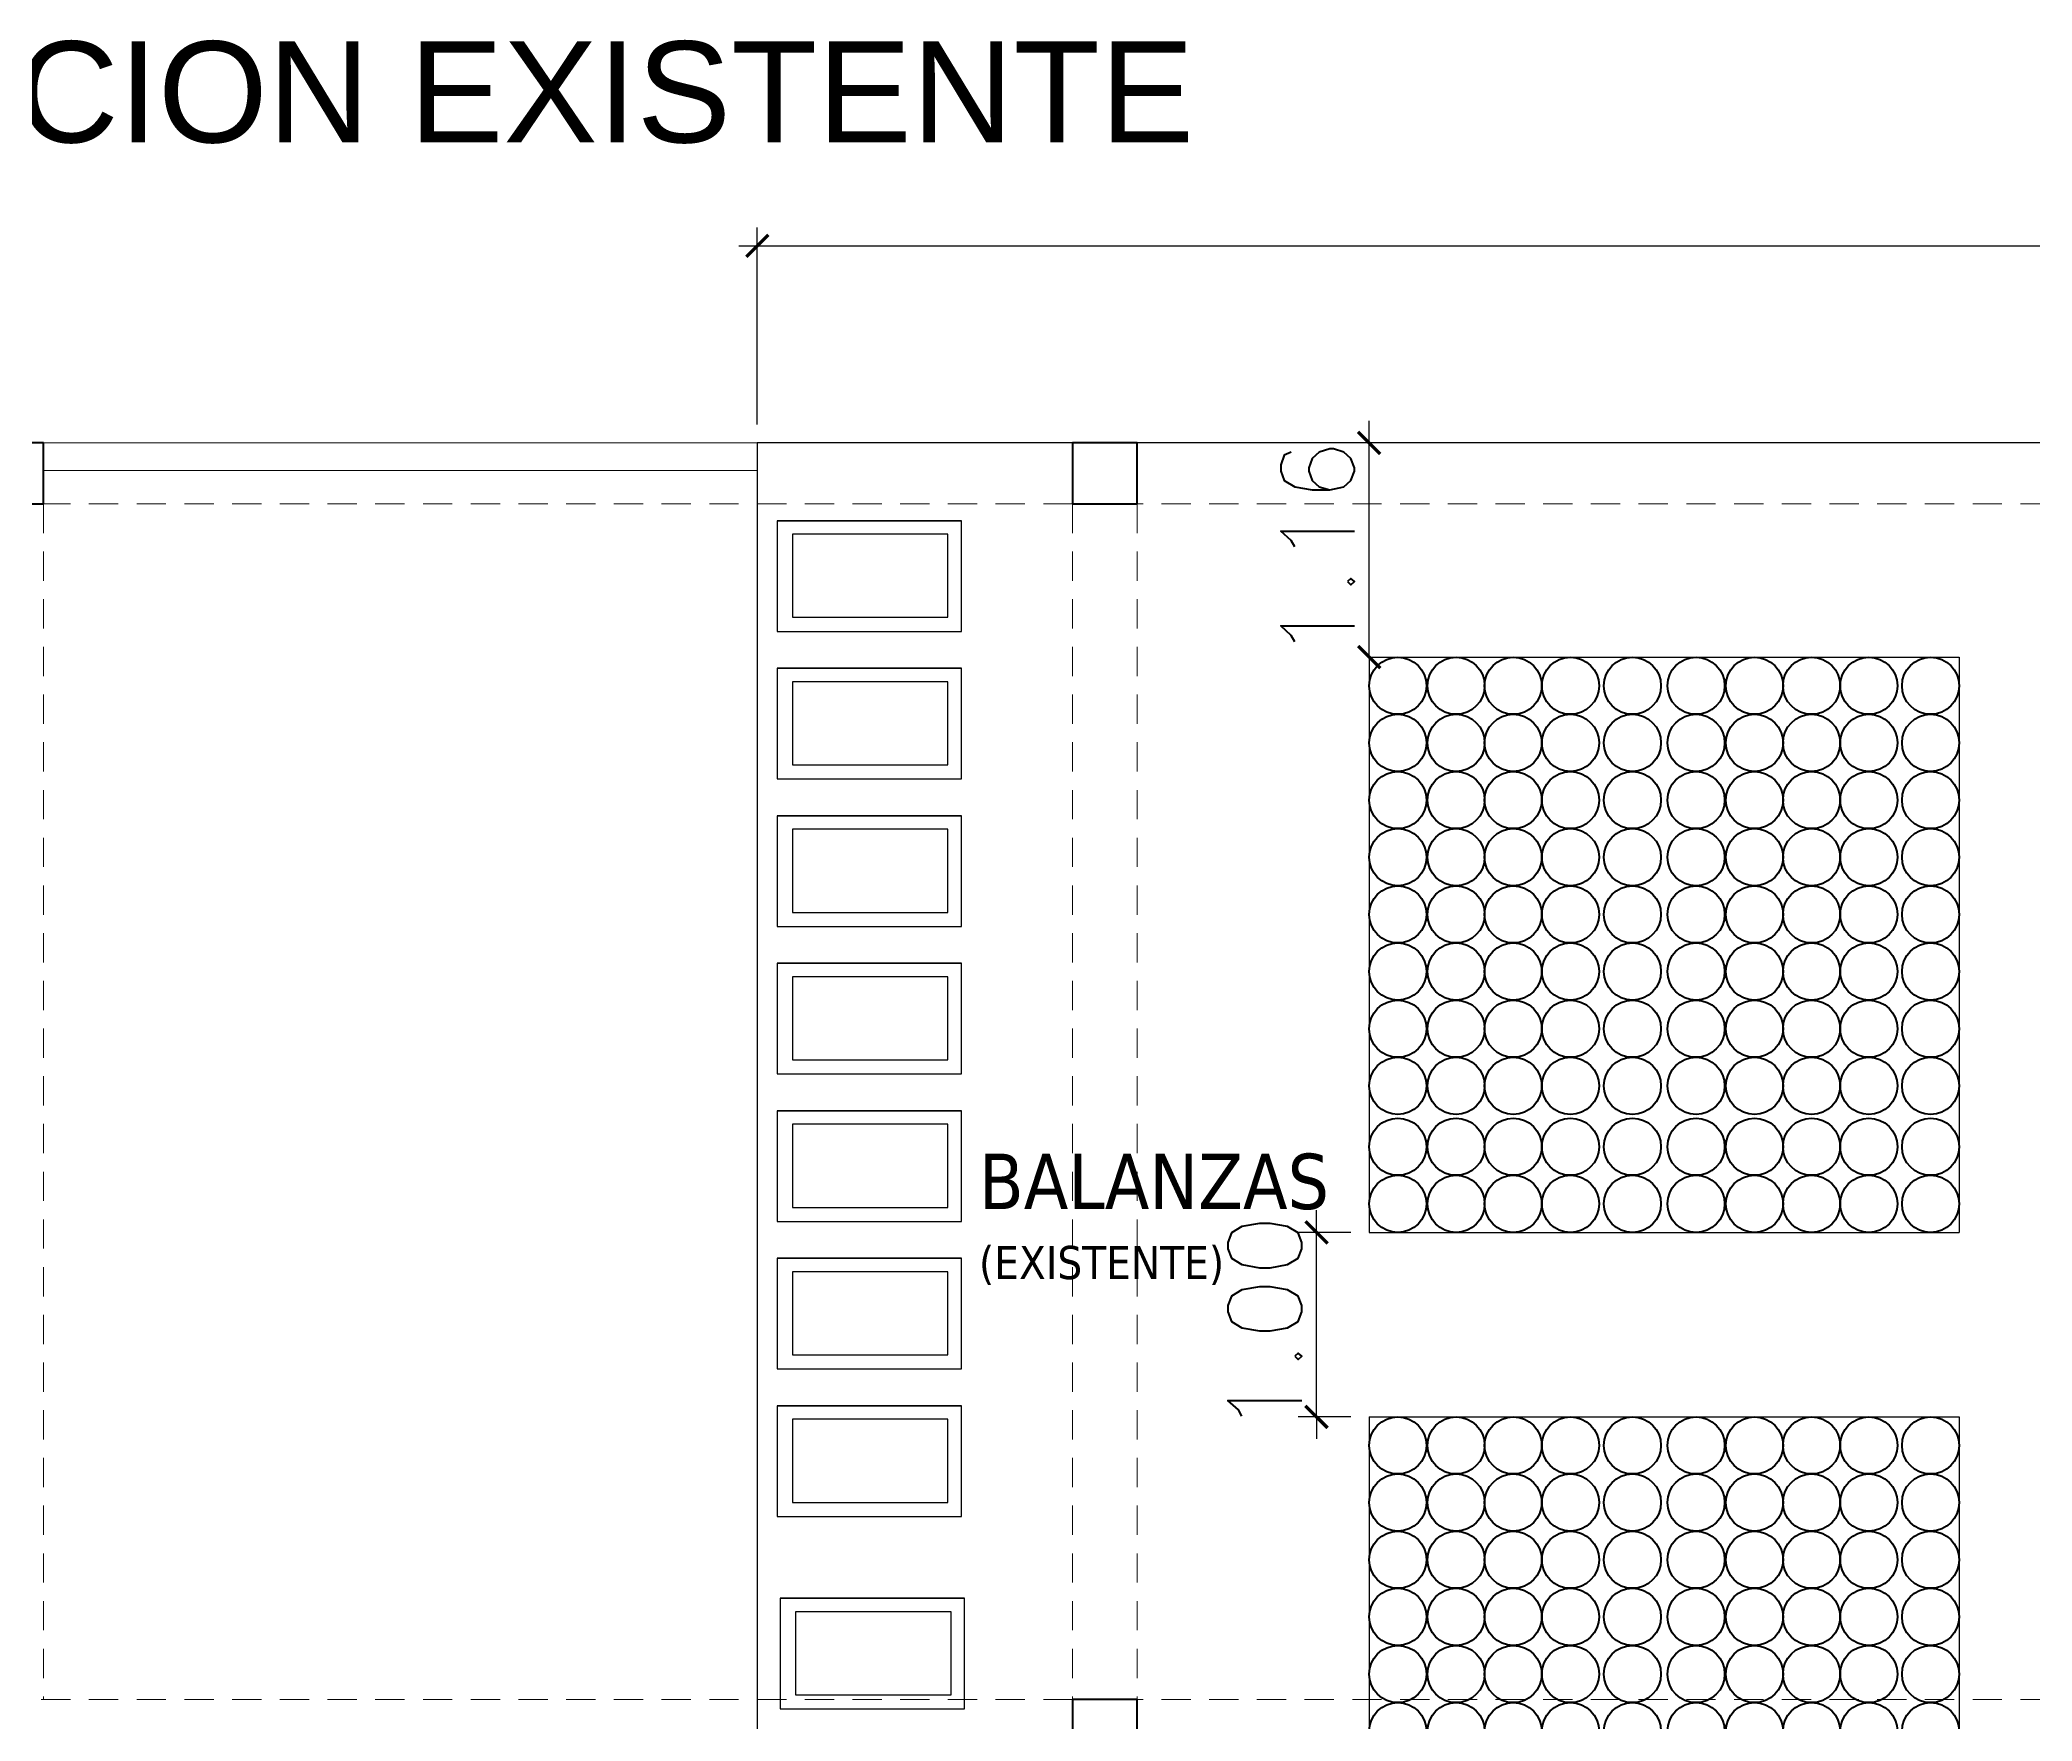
# Model space of a CAD drawing. Header units: metres. Extents: x 2026 to 2182, y 1015 to 1085.
# Drawn here: x 2113 to 2123.8, y 1058.12 to 1067.24 of the extents above; entities that cross this region are included whole.
import ezdxf

# ---------------------------------------------------------------- set-up
doc = ezdxf.new("R2010")
doc.units = ezdxf.units.M
doc.linetypes.add('DASHED2', pattern=[0.375, 0.25, -0.125])
doc.linetypes.add('HIDDEN', pattern=[9.525, 6.35, -3.175])
doc.layers.get('Defpoints').update_dxf_attribs({"lineweight": 0})
for name, color, linetype, lineweight in [('002', 2, 'Continuous', 25), ('08', 191, 'Continuous', 60), ('muro02', 3, 'Continuous', 18), ('muro08', 2, 'Continuous', 60), ('piso', 30, 'Continuous', 9), ('proyeccion', 5, 'HIDDEN', 13), ('T-TITULOS', 4, 'DASHED2', 5)]:
    doc.layers.add(name, color=color, linetype=linetype, lineweight=lineweight)
doc.styles.add('COTA50', font='romans.shx', dxfattribs={"height": 0.4})
doc.styles.add('SWISSE', font='swisse.ttf')
doc.styles.add('TITULOS', font='tahoma.ttf', dxfattribs={"height": 0.3})
doc.dimstyles.new('1-100', dxfattribs={"dimscale": 0.1, "dimtxt": 0.4, "dimasz": 1.2, "dimexe": 1, "dimexo": 1, "dimgap": 0.8, "dimtad": 1, "dimzin": 4, "dimdsep": 46, "dimtxsty": 'COTA50', "dimblk": 'ARCHTICK', "dimcen": 2.5, "dimdle": 1, "dimclrd": 1, "dimclre": 1, "dimclrt": 256, "dimadec": 0, "dimazin": 0, "dimtfac": 1, "dimtix": 1, "dimtmove": 2, "dimatfit": 3, "dimfxl": 0, "dimtolj": 1, "dimtzin": 4, "dimarcsym": 0})

# ---------------------------------------------------------------- blocks, each defined once
blk = doc.blocks.new('_ARCHTICK')
at = {"color": 0, "linetype": 'ByBlock', "const_width": 0.15}
blk.add_lwpolyline([(-0.5, -0.5), (0.5, 0.5)], dxfattribs=at)
blk = doc.blocks.new('*D55')
at = {"color": 1, "lineweight": -2}
for p, q in [((2116.888, 1065.15), (2116.888, 1066.219)), ((2137.168, 1065.15), (2137.168, 1066.219)), ((2116.788, 1066.119), (2137.268, 1066.119))]:
    blk.add_line(p, q, dxfattribs=at)
at = {"layer": 'Defpoints', "color": 0}
for p in [(2137.168, 1066.119), (2116.888, 1065.05), (2137.168, 1065.05)]:
    blk.add_point(p, dxfattribs=at)
at = {"color": 1, "lineweight": -2, "xscale": 0.1199999999999999, "yscale": 0.1199999999999999, "zscale": 0.1199999999999999, "rotation": 180}
blk.add_blockref('_ARCHTICK', (2116.888, 1066.119), dxfattribs=at)
at = {"color": 1, "lineweight": -2, "xscale": 0.1199999999999999, "yscale": 0.1199999999999999, "zscale": 0.1199999999999999}
blk.add_blockref('_ARCHTICK', (2137.168, 1066.119), dxfattribs=at)
at = {"insert": (2127.028, 1066.399), "char_height": 0.4, "attachment_point": 5, "style": 'COTA50'}
blk.add_mtext('\\A1;20.28', dxfattribs=at)
blk = doc.blocks.new('cilindros100')
for p, q in [((-3.12, 3.199), (-3.12, 0)), ((0, 3.199), (-3.12, 3.199)), ((0, 3.199), (0, 0)), ((0, 0), (-3.12, 0))]:
    blk.add_line(p, q)
at = {"layer": '08'}
for centre in [(-2.965, 3.044), (-2.655, 3.044), (-2.325, 3.044), (-2.015, 3.044), (-1.705, 3.044), (-1.395, 3.044), (-1.085, 3.044), (-0.775, 3.044), (-0.465, 3.044), (-0.155, 3.044), (-2.965, 2.728), (-2.655, 2.728), (-2.325, 2.728), (-2.015, 2.728), (-1.705, 2.728), (-1.395, 2.728), (-1.085, 2.728), (-0.775, 2.728), (-0.465, 2.728), (-0.155, 2.728), (-2.965, 2.418), (-2.655, 2.418), (-2.325, 2.418), (-2.015, 2.418), (-1.705, 2.418), (-1.395, 2.418), (-1.085, 2.418), (-0.775, 2.418), (-0.465, 2.418), (-0.155, 2.418), (-2.965, 2.108), (-2.655, 2.108), (-2.325, 2.108), (-2.015, 2.108), (-1.705, 2.108), (-1.395, 2.108), (-1.085, 2.108), (-0.775, 2.108), (-0.465, 2.108), (-0.155, 2.108), (-2.965, 1.772), (-2.655, 1.772), (-2.325, 1.772), (-2.015, 1.772), (-1.705, 1.772), (-1.395, 1.772), (-1.085, 1.772), (-0.775, 1.772), (-0.465, 1.772), (-0.155, 1.772), (-2.965, 1.427), (-2.655, 1.427), (-2.325, 1.427), (-2.015, 1.427), (-1.705, 1.427), (-1.395, 1.427), (-1.085, 1.427), (-0.775, 1.427), (-0.465, 1.427), (-0.155, 1.427), (-2.965, 1.11), (-2.655, 1.11), (-2.325, 1.11), (-2.015, 1.11), (-1.705, 1.11), (-1.395, 1.11), (-1.085, 1.11), (-0.775, 1.11), (-0.465, 1.11), (-0.155, 1.11), (-2.965, 0.8), (-2.655, 0.8), (-2.325, 0.8), (-2.015, 0.8), (-1.705, 0.8), (-1.395, 0.8), (-1.085, 0.8), (-0.775, 0.8), (-0.465, 0.8), (-0.155, 0.8), (-2.965, 0.49), (-2.655, 0.49), (-2.325, 0.49), (-2.015, 0.49), (-1.705, 0.49), (-1.395, 0.49), (-1.085, 0.49), (-0.775, 0.49), (-0.465, 0.49), (-0.155, 0.49), (-2.965, 0.155), (-2.655, 0.155), (-2.325, 0.155), (-2.015, 0.155), (-1.705, 0.155), (-1.395, 0.155), (-1.085, 0.155), (-0.775, 0.155), (-0.465, 0.155), (-0.155, 0.155)]:
    blk.add_circle(centre, 0.155, dxfattribs=at)
blk = doc.blocks.new('*D65')
at = {"color": 1, "lineweight": -2}
for p, q in [((2119.92, 1060.768), (2119.92, 1060.888)), ((2120.106, 1060.768), (2119.82, 1060.768)), ((2119.92, 1059.768), (2119.92, 1060.768)), ((2120.106, 1059.768), (2119.82, 1059.768)), ((2119.92, 1059.768), (2119.92, 1059.648))]:
    blk.add_line(p, q, dxfattribs=at)
at = {"layer": 'Defpoints', "color": 0}
for p in [(2119.92, 1060.768), (2120.206, 1060.768), (2120.206, 1059.768)]:
    blk.add_point(p, dxfattribs=at)
at = {"color": 1, "lineweight": -2, "xscale": 0.1199999999999999, "yscale": 0.1199999999999999, "zscale": 0.1199999999999999}
for p, rotation in [((2119.92, 1060.768), 270), ((2119.92, 1059.768), 90)]:
    blk.add_blockref('_ARCHTICK', p, dxfattribs=dict(at, rotation=rotation))
at = {"insert": (2119.64, 1060.268), "char_height": 0.4, "attachment_point": 5, "rotation": 90, "style": 'COTA50'}
blk.add_mtext('\\A1;1.00', dxfattribs=at)
blk = doc.blocks.new('*D72')
at = {"color": 1, "lineweight": -2}
for p, q in [((2120.206, 1065.05), (2120.206, 1065.17)), ((2120.206, 1063.888), (2120.206, 1065.05)), ((2120.206, 1063.888), (2120.206, 1063.768))]:
    blk.add_line(p, q, dxfattribs=at)
at = {"layer": 'Defpoints', "color": 0}
for p in [(2120.206, 1065.05), (2120.206, 1065.05), (2120.206, 1063.888)]:
    blk.add_point(p, dxfattribs=at)
at = {"color": 1, "lineweight": -2, "xscale": 0.1199999999999999, "yscale": 0.1199999999999999, "zscale": 0.1199999999999999}
for p, rotation in [((2120.206, 1065.05), 270), ((2120.206, 1063.888), 90)]:
    blk.add_blockref('_ARCHTICK', p, dxfattribs=dict(at, rotation=rotation))
at = {"insert": (2119.926, 1064.469), "char_height": 0.4, "attachment_point": 5, "rotation": 90, "style": 'COTA50'}
blk.add_mtext('\\A1;1.16', dxfattribs=at)

msp = doc.modelspace()

# ---------------------------------------------------------------- linework, layer by layer
msp.add_lwpolyline([(2116.888, 1051.03), (2137.168, 1051.03), (2137.168, 1065.05), (2116.888, 1065.05)], close=True)
at = {"layer": '002'}
for p, q in [((2116.995, 1064.628), (2117.995, 1064.628)), ((2116.995, 1063.828), (2117.995, 1063.828)), ((2116.995, 1063.028), (2117.995, 1063.028)), ((2116.995, 1062.228), (2117.995, 1062.228)), ((2116.995, 1061.428), (2117.995, 1061.428)), ((2116.995, 1060.628), (2117.995, 1060.628)), ((2116.995, 1059.828), (2117.995, 1059.828)), ((2117.012, 1058.784), (2118.012, 1058.784))]:
    msp.add_line(p, q, dxfattribs=at)
for points in [[(2116.995, 1064.628), (2116.995, 1064.028), (2117.995, 1064.028), (2117.995, 1064.628)], [(2116.995, 1064.628), (2116.995, 1064.028), (2117.995, 1064.028), (2117.995, 1064.628)], [(2117.079, 1064.555), (2117.079, 1064.104), (2117.922, 1064.104), (2117.922, 1064.555)], [(2116.995, 1063.828), (2116.995, 1063.228), (2117.995, 1063.228), (2117.995, 1063.828)], [(2116.995, 1063.828), (2116.995, 1063.228), (2117.995, 1063.228), (2117.995, 1063.828)], [(2117.079, 1063.755), (2117.079, 1063.304), (2117.922, 1063.304), (2117.922, 1063.755)], [(2116.995, 1063.028), (2116.995, 1062.428), (2117.995, 1062.428), (2117.995, 1063.028)], [(2116.995, 1063.028), (2116.995, 1062.428), (2117.995, 1062.428), (2117.995, 1063.028)], [(2117.079, 1062.955), (2117.079, 1062.504), (2117.922, 1062.504), (2117.922, 1062.955)], [(2116.995, 1062.228), (2116.995, 1061.628), (2117.995, 1061.628), (2117.995, 1062.228)], [(2116.995, 1062.228), (2116.995, 1061.628), (2117.995, 1061.628), (2117.995, 1062.228)], [(2117.079, 1062.155), (2117.079, 1061.704), (2117.922, 1061.704), (2117.922, 1062.155)], [(2116.995, 1061.428), (2116.995, 1060.828), (2117.995, 1060.828), (2117.995, 1061.428)], [(2116.995, 1061.428), (2116.995, 1060.828), (2117.995, 1060.828), (2117.995, 1061.428)], [(2117.079, 1061.355), (2117.079, 1060.904), (2117.922, 1060.904), (2117.922, 1061.355)], [(2116.995, 1060.628), (2116.995, 1060.028), (2117.995, 1060.028), (2117.995, 1060.628)], [(2116.995, 1060.628), (2116.995, 1060.028), (2117.995, 1060.028), (2117.995, 1060.628)], [(2117.079, 1060.555), (2117.079, 1060.104), (2117.922, 1060.104), (2117.922, 1060.555)], [(2116.995, 1059.828), (2116.995, 1059.228), (2117.995, 1059.228), (2117.995, 1059.828)], [(2116.995, 1059.828), (2116.995, 1059.228), (2117.995, 1059.228), (2117.995, 1059.828)], [(2117.079, 1059.755), (2117.079, 1059.304), (2117.922, 1059.304), (2117.922, 1059.755)], [(2117.012, 1058.784), (2117.012, 1058.184), (2118.012, 1058.184), (2118.012, 1058.784)], [(2117.012, 1058.784), (2117.012, 1058.184), (2118.012, 1058.184), (2118.012, 1058.784)], [(2117.096, 1058.71), (2117.096, 1058.26), (2117.939, 1058.26), (2117.939, 1058.71)]]:
    msp.add_lwpolyline(points, close=True, dxfattribs=at)
at = {"layer": 'muro02'}
for p, q in [((2113.018, 1065.05), (2116.888, 1065.05)), ((2113.018, 1064.9), (2116.888, 1064.9))]:
    msp.add_line(p, q, dxfattribs=at)
at = {"layer": 'muro08'}
for points in [[(2113.018, 1065.05), (2112.668, 1065.05), (2112.668, 1064.72), (2113.018, 1064.72)], [(2118.948, 1065.05), (2118.598, 1065.05), (2118.598, 1064.72), (2118.948, 1064.72)], [(2118.948, 1058.235), (2118.598, 1058.235), (2118.598, 1057.905), (2118.948, 1057.905)]]:
    msp.add_lwpolyline(points, close=True, dxfattribs=at)
at = {"layer": 'piso'}
msp.add_lwpolyline([(2116.888, 1053.11), (2116.888, 1065.05), (2137.168, 1065.05), (2137.168, 1057.905)], dxfattribs=at)
at = {"layer": 'proyeccion', "linetype": 'HIDDEN', "ltscale": 0.025}
for p, q in [((2118.598, 1064.72), (2113.018, 1064.72)), ((2113.018, 1064.72), (2113.018, 1058.235)), ((2118.598, 1064.72), (2118.598, 1058.235)), ((2124.672, 1064.72), (2118.948, 1064.72)), ((2118.948, 1064.72), (2118.948, 1058.235)), ((2118.598, 1058.235), (2107.093, 1058.235)), ((2124.672, 1058.235), (2118.948, 1058.235))]:
    msp.add_line(p, q, dxfattribs=at)

# ---------------------------------------------------------------- block references
at = {"rotation": 90}
for p in [(2123.405, 1063.888), (2123.405, 1059.768)]:
    msp.add_blockref('cilindros100', p, dxfattribs=at)

# ---------------------------------------------------------------- texts
at = {"color": 3, "insert": (2109.679, 1067.228), "char_height": 0.54844, "width": 23.15788, "attachment_point": 1, "style": 'SWISSE'}
msp.add_mtext('INSTALACION EXISTENTE', dxfattribs=at)
at = {"layer": 'T-TITULOS', "insert": (2118.09, 1061.195), "char_height": 0.3, "width": 4.89296, "attachment_point": 1, "style": 'TITULOS'}
msp.add_mtext('BALANZAS \\P{\\H0.6x;(EXISTENTE)}', dxfattribs=at)

# ---------------------------------------------------------------- dimensions: what is measured, and where the dimension line sits
dim = msp.add_linear_dim(base=(2137.168, 1066.119), p1=(2116.888, 1065.05), p2=(2137.168, 1065.05), dimstyle='1-100')
dim.commit()
dim.dimension.update_dxf_attribs({"geometry": '*D55', "text_midpoint": (2127.028, 1066.399)})
for base, p1, p2, picture, middle in [((2120.206, 1065.05), (2120.206, 1063.888), (2120.206, 1065.05), '*D72', (2119.926, 1064.469)), ((2119.92, 1060.768), (2120.206, 1059.768), (2120.206, 1060.768), '*D65', (2119.64, 1060.268))]:
    dim = msp.add_linear_dim(base=base, p1=p1, p2=p2, angle=90, dimstyle='1-100')
    dim.commit()
    dim.dimension.update_dxf_attribs({"geometry": picture, "text_midpoint": middle})

doc.saveas('drawing.dxf')
